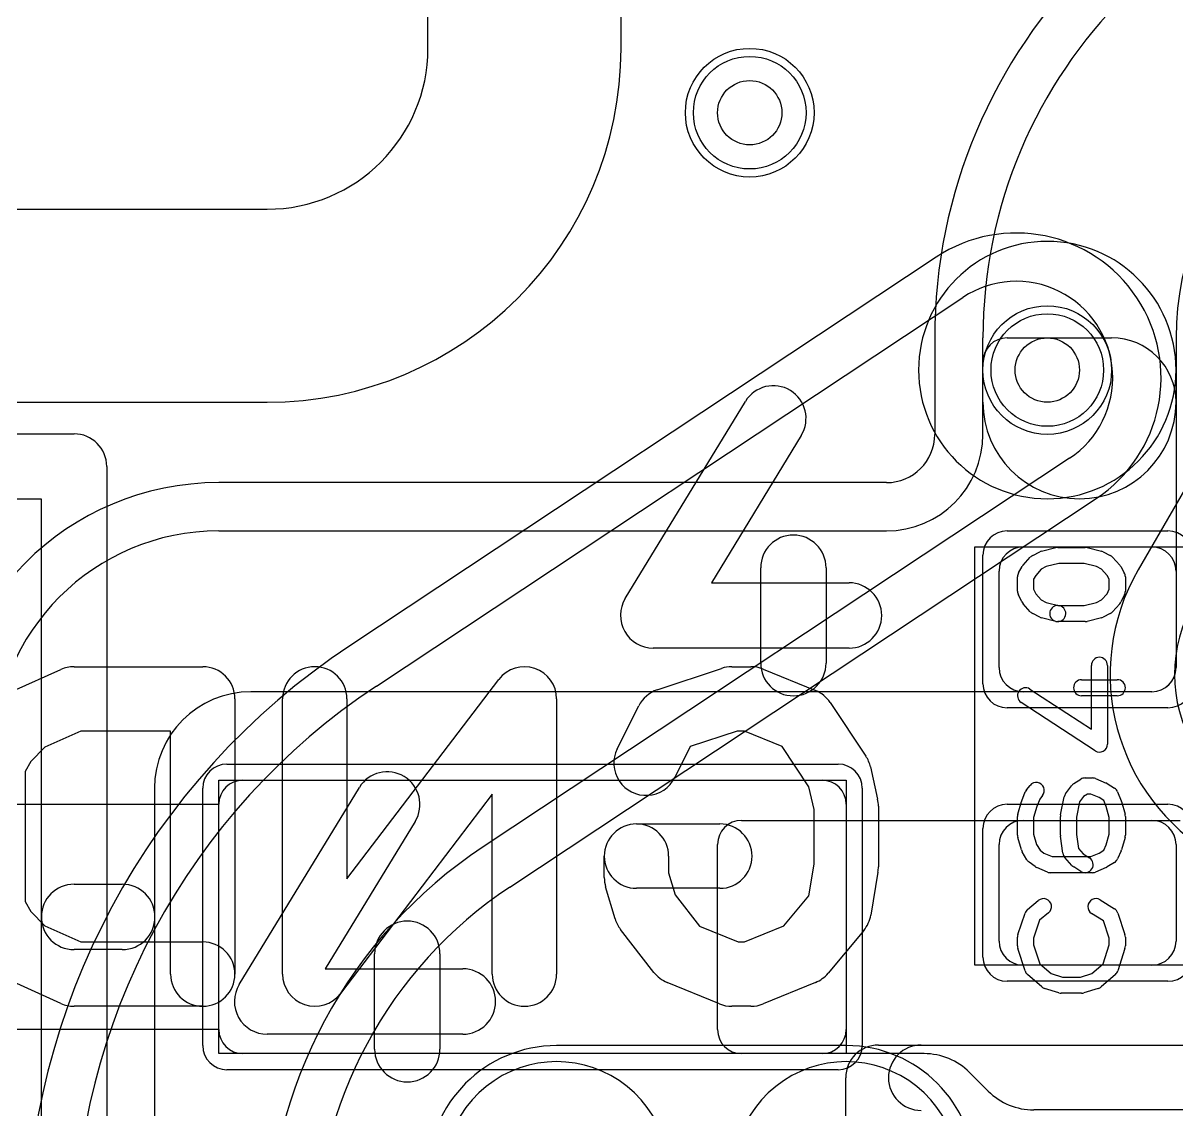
# Model space of a CAD drawing. Extents: x -3.9 to 29.3, y -3.9 to 20.
# Drawn here: x 1.442 to 5.028, y 10.9 to 14.279 of the extents above; entities that cross this region are included whole.
import ezdxf

# ---------------------------------------------------------------- set-up
doc = ezdxf.new("R2010")
doc.units = 0
for name, color, linetype in [('Hole', 1, 'CONTINUOUS'), ('L1', 3, 'CONTINUOUS'), ('L2', 3, 'CONTINUOUS'), ('L3', 3, 'CONTINUOUS'), ('L4', 3, 'CONTINUOUS'), ('MetalMask-A', 176, 'CONTINUOUS'), ('Outline', 7, 'CONTINUOUS'), ('PartsArea-A', 111, 'CONTINUOUS'), ('PartsSilk-A', 221, 'CONTINUOUS'), ('PartsSilk-B', 221, 'CONTINUOUS'), ('Resist-A', 2, 'CONTINUOUS'), ('Resist-B', 2, 'CONTINUOUS'), ('Silk-A', 140, 'CONTINUOUS'), ('Silk-B', 140, 'CONTINUOUS')]:
    doc.layers.add(name, color=color, linetype=linetype)

msp = doc.modelspace()

# ---------------------------------------------------------------- linework, layer by layer
at = {"layer": 'Hole'}
for centre in [(3.7, 14), (4.625, 13.2)]:
    msp.add_circle(centre, 0.1, dxfattribs=at)
at = {"layer": 'L1'}
for p, q in [((3.3, 14.2), (3.3, 14.53824)), ((4.27496, 13.3), (4.27496, 13)), ((4.425, 13.1), (4.425, 13.3)), ((4.49997, 13.3), (4.825, 13.3)), ((5.025, 13.3), (5.025, 13.1)), ((4.425, 13), (4.425, 13.22503)), ((1, 13.1), (2.2, 13.1)), ((5.025, 13.1), (5.025, 12.27497)), ((4.125, 12.85004), (2.05, 12.85004)), ((2.05, 12.7), (4.125, 12.7)), ((4.55, 12.65), (4.95, 12.65)), ((4.475, 12.275), (4.475, 12.575)), ((5.025, 12.575), (5.025, 12.275)), ((4.95003, 12.2), (2.15, 12.2)), ((4.95, 12.2), (4.55, 12.2)), ((2.125, 11.925), (3.925, 11.925)), ((1.85, 11.9), (1.85, 10.125)), ((2.05, 11.15), (2.05, 11.85)), ((4, 11.85), (4, 11.15)), ((3.67497, 11.8), (5.03771, 11.8)), ((4.55, 11.8), (4.95, 11.8)), ((3.6, 11.14997), (3.6, 11.72503)), ((4.475, 11.425), (4.475, 11.725)), ((5.025, 11.725), (5.025, 11.425)), ((4.95, 11.35), (4.55, 11.35)), ((3.925, 11.075), (2.125, 11.075)), ((4.24216, 11.075), (3.67497, 11.075)), ((4.44138, 10.95862), (4.38358, 11.01642)), ((6.32503, 10.90004), (4.5828, 10.90004))]:
    msp.add_line(p, q, dxfattribs=at)
for centre in [(3.7, 14), (4.625, 13.2)]:
    msp.add_circle(centre, 0.2, dxfattribs=at)
for centre, radius, start, end in [((5.925, 13.3), 1.65004, 90, 180), ((5.925, 13.3), 1.5, 90, 180), ((2.2, 14.2), 1.1, -90, 0), ((5.925, 13.3), 0.9, 90, 180), ((4.49997, 13.22503), 0.07497, 90, 180), ((4.825, 13.1), 0.2, 0, 90), ((4.725, 13.1), 0.3, 180, 0), ((4.125, 13), 0.3, -90, 0), ((4.125, 13), 0.14996, -90, 0), ((2.05, 12), 0.85004, 90, 180), ((2.05, 12), 0.7, 90, 180), ((4.55, 12.575), 0.075, 90, 180), ((4.95, 12.575), 0.075, 0, 90), ((4.55, 12.275), 0.075, 180, -90), ((4.95, 12.275), 0.075, -90, 0), ((4.95003, 12.27497), 0.07497, -90, 0), ((2.15, 11.9), 0.3, 90, 180), ((2.125, 11.85), 0.075, 90, 180), ((3.925, 11.85), 0.075, 0, 90), ((3.67497, 11.72503), 0.07497, 90, 180), ((4.55, 11.725), 0.075, 90, 180), ((4.95, 11.725), 0.075, 0, 90), ((4.55, 11.425), 0.075, 180, -90), ((4.95, 11.425), 0.075, -90, 0), ((2.125, 11.15), 0.075, 180, -90), ((3.67497, 11.14997), 0.07497, 180, -90), ((3.925, 11.15), 0.075, -90, 0), ((4.24216, 10.875), 0.2, 45, 90), ((4.5828, 11.10004), 0.2, -135, -90)]:
    msp.add_arc(centre, radius, start, end, dxfattribs=at)
at = {"layer": 'L2'}
for p, q in [((3.3, 14.2), (3.3, 14.53824)), ((1, 13.1), (2.2, 13.1)), ((4, 11.10004), (3.1, 11.10004))]:
    msp.add_line(p, q, dxfattribs=at)
msp.add_circle((3.7, 14), 0.2, dxfattribs=at)
for centre, radius, start, end in [((2.2, 14.2), 1.1, -90, 0), ((4.625, 13.2), 0.40004, 90, -90), ((4.625, 13.2), 0.40004, -90, 90), ((3.1, 10.7), 0.40004, 90, -90), ((4, 10.7), 0.40004, -90, 90)]:
    msp.add_arc(centre, radius, start, end, dxfattribs=at)
at = {"layer": 'L3'}
for p, q in [((3.3, 14.2), (3.3, 14.53824)), ((1, 13.1), (2.2, 13.1)), ((4, 11.10004), (3.1, 11.10004))]:
    msp.add_line(p, q, dxfattribs=at)
msp.add_circle((3.7, 14), 0.2, dxfattribs=at)
for centre, radius, start, end in [((2.2, 14.2), 1.1, -90, 0), ((4.625, 13.2), 0.40004, 90, -90), ((4.625, 13.2), 0.40004, -90, 90), ((3.1, 10.7), 0.40004, 90, -90), ((4, 10.7), 0.40004, -90, 90)]:
    msp.add_arc(centre, radius, start, end, dxfattribs=at)
at = {"layer": 'L4'}
for p, q in [((3.3, 14.2), (3.3, 14.53824)), ((5.74051, 14.02205), (4.90735, 12.57893)), ((4.27977, 13.55099), (2.4569, 12.34277)), ((2.5398, 12.21771), (4.36267, 13.42593)), ((1, 13.1), (2.2, 13.1)), ((4.69415, 12.92581), (2.87128, 11.71759)), ((2.95418, 11.59253), (4.77705, 12.80075))]:
    msp.add_line(p, q, dxfattribs=at)
for centre in [(3.7, 14), (4.625, 13.2)]:
    msp.add_circle(centre, 0.2, dxfattribs=at)
for centre, radius, start, end in [((2.2, 14.2), 1.1, -90, 0), ((4.52841, 13.17587), 0.45004, -56.46247, 123.53753), ((4.52841, 13.17587), 0.3, -56.46355, 123.53689), ((5.4703, 12.25392), 0.65003, 150.00071, -29.99929), ((5.4703, 12.25393), 0.45, 149.99991, -29.99988), ((3.7, 10.4673), 2.25004, 123.53723, -179.99974), ((3.7, 10.4673), 2.1, 123.53706, -179.99973), ((3.7, 10.4673), 1.5, 123.53716, -179.99962), ((3.7, 10.4673), 1.34996, 123.53704, -179.99958), ((3.1, 10.70002), 0.35005, -26.31324, -153.66699), ((4, 10.70002), 0.35005, -26.31324, -153.66699)]:
    msp.add_arc(centre, radius, start, end, dxfattribs=at)
at = {"layer": 'MetalMask-A'}
for p, q in [((4.55, 12.65), (4.95, 12.65)), ((4.475, 12.275), (4.475, 12.575)), ((5.025, 12.575), (5.025, 12.275)), ((4.95, 12.2), (4.55, 12.2)), ((2.125, 11.925), (3.925, 11.925)), ((2.05, 11.15), (2.05, 11.85)), ((4, 11.85), (4, 11.15)), ((4.55, 11.8), (4.95, 11.8)), ((4.475, 11.425), (4.475, 11.725)), ((5.025, 11.725), (5.025, 11.425)), ((4.95, 11.35), (4.55, 11.35)), ((3.925, 11.075), (2.125, 11.075))]:
    msp.add_line(p, q, dxfattribs=at)
for centre, start, end in [((4.55, 12.575), 90, 180), ((4.95, 12.575), 0, 90), ((4.55, 12.275), 180, -90), ((4.95, 12.275), -90, 0), ((2.125, 11.85), 90, 180), ((3.925, 11.85), 0, 90), ((4.55, 11.725), 90, 180), ((4.95, 11.725), 0, 90), ((4.55, 11.425), 180, -90), ((4.95, 11.425), -90, 0), ((2.125, 11.15), 180, -90), ((3.925, 11.15), -90, 0)]:
    msp.add_arc(centre, 0.075, start, end, dxfattribs=at)
at = {"layer": 'Outline'}
for p, q in [((2.7, 14.2), (2.7, 15)), ((1, 13.7), (2.2, 13.7))]:
    msp.add_line(p, q, dxfattribs=at)
msp.add_arc((2.2, 14.2), 0.5, -90, 0, dxfattribs=at)
at = {"layer": 'PartsArea-A'}
for p, q in [((4.4, 11.35), (4.4, 12.65)), ((4.4, 12.65), (5.1, 12.65)), ((2.05, 11.85), (2.05, 11.925)), ((2.05, 11.925), (4, 11.925)), ((4, 11.925), (4, 11.075)), ((1.3, 11.85), (2.05, 11.85)), ((5.1, 11.35), (4.4, 11.35)), ((2.05, 11.15), (1.3, 11.15)), ((2.05, 11.075), (2.05, 11.15)), ((4, 11.075), (2.05, 11.075))]:
    msp.add_line(p, q, dxfattribs=at)
at = {"layer": 'PartsSilk-A'}
for p, q in [((-1.2, 13.0016), (1.6, 13.0016)), ((1.7016, 12.9), (1.7016, 4.1)), ((1.4984, 12.7984), (-1.0984, 12.7984)), ((1.4984, 4.1), (1.4984, 12.7984)), ((4.57956, 12.62375), (4.60178, 12.63486)), ((4.6069, 12.63675), (4.65135, 12.64786)), ((4.65741, 12.64861), (4.74259, 12.64861)), ((4.74865, 12.64786), (4.7931, 12.63675)), ((4.79822, 12.63486), (4.82044, 12.62375)), ((4.5357, 12.56934), (4.54681, 12.58879)), ((4.54983, 12.593), (4.57205, 12.618)), ((4.62169, 12.58891), (4.60623, 12.58118)), ((4.66049, 12.59861), (4.62169, 12.58891)), ((4.73951, 12.59861), (4.66049, 12.59861)), ((4.77831, 12.58891), (4.73951, 12.59861)), ((4.79377, 12.58118), (4.77831, 12.58891)), ((4.82795, 12.618), (4.85017, 12.593)), ((4.85319, 12.58879), (4.8643, 12.56934)), ((4.53241, 12.5125), (4.53241, 12.55694)), ((4.58894, 12.56173), (4.58241, 12.5503)), ((4.60623, 12.58118), (4.58894, 12.56173)), ((4.81106, 12.56173), (4.79377, 12.58118)), ((4.81759, 12.5503), (4.81106, 12.56173)), ((4.86759, 12.55694), (4.86759, 12.5125)), ((4.58241, 12.5503), (4.58241, 12.5184)), ((4.58241, 12.5184), (4.5894, 12.50442)), ((4.8106, 12.50442), (4.81759, 12.5184)), ((4.81759, 12.5184), (4.81759, 12.5503)), ((4.54616, 12.4791), (4.53505, 12.50132)), ((4.5894, 12.50442), (4.60623, 12.48549)), ((4.60623, 12.48549), (4.62169, 12.47776)), ((4.77831, 12.47776), (4.79377, 12.48549)), ((4.79377, 12.48549), (4.8106, 12.50442)), ((4.86495, 12.50132), (4.85384, 12.4791)), ((4.57205, 12.44867), (4.54983, 12.47367)), ((4.62169, 12.47776), (4.66347, 12.46731)), ((4.65741, 12.46806), (4.73951, 12.46806)), ((4.73951, 12.46806), (4.77831, 12.47776)), ((4.85017, 12.47367), (4.82795, 12.44867)), ((4.60178, 12.43181), (4.57956, 12.44292)), ((4.65135, 12.41881), (4.6069, 12.42992)), ((4.74259, 12.41806), (4.65741, 12.41806)), ((4.7931, 12.42992), (4.74865, 12.41881)), ((4.82044, 12.44292), (4.79822, 12.43181)), ((4.76204, 12.08369), (4.76204, 12.28194)), ((4.81204, 12.28194), (4.81204, 12.0375)), ((4.73148, 12.2375), (4.84259, 12.2375)), ((4.57108, 12.20843), (4.76204, 12.08369)), ((4.77337, 12.01657), (4.54374, 12.16657)), ((4.84259, 12.1875), (4.73148, 12.1875)), ((4.56011, 11.89479), (4.57122, 11.90868)), ((4.68176, 11.88294), (4.70028, 11.90794)), ((4.70713, 11.91426), (4.72935, 11.92814)), ((4.74259, 11.93194), (4.76481, 11.93194)), ((4.77442, 11.93002), (4.80776, 11.91614)), ((4.8114, 11.91426), (4.83362, 11.90037)), ((2.11325, 11.29), (2.48675, 11.90254)), ((4.54531, 11.86067), (4.55642, 11.88845)), ((4.61026, 11.87744), (4.60147, 11.86645)), ((4.66623, 11.8174), (4.67734, 11.87296)), ((4.73764, 11.87437), (4.72527, 11.85767)), ((4.74976, 11.88194), (4.73764, 11.87437)), ((4.75981, 11.88194), (4.74976, 11.88194)), ((4.78664, 11.87077), (4.75981, 11.88194)), ((4.80019, 11.8623), (4.78664, 11.87077)), ((4.84358, 11.88845), (4.85469, 11.86067)), ((4.53337, 11.81937), (4.54448, 11.85826)), ((4.59221, 11.84329), (4.58241, 11.809)), ((4.60147, 11.86645), (4.59221, 11.84329)), ((4.72527, 11.85767), (4.71574, 11.81002)), ((4.80779, 11.84329), (4.80019, 11.8623)), ((4.81759, 11.809), (4.80779, 11.84329)), ((4.85552, 11.85826), (4.86663, 11.81937)), ((4.53241, 11.75417), (4.53241, 11.8125)), ((4.58241, 11.809), (4.58241, 11.75767)), ((4.66574, 11.75417), (4.66574, 11.8125)), ((4.71574, 11.81002), (4.71574, 11.75592)), ((4.81759, 11.75767), (4.81759, 11.809)), ((4.86759, 11.8125), (4.86759, 11.75417)), ((2.66025, 11.79676), (2.38095, 11.33871)), ((4.54448, 11.70841), (4.53337, 11.7473)), ((4.58241, 11.75767), (4.59167, 11.72525)), ((4.67339, 11.69791), (4.66598, 11.75069)), ((4.71574, 11.75592), (4.72186, 11.71235)), ((4.80792, 11.72383), (4.81759, 11.75767)), ((4.86663, 11.7473), (4.85552, 11.70841)), ((4.56182, 11.67754), (4.54701, 11.70254)), ((4.59167, 11.72525), (4.60231, 11.7073)), ((4.60231, 11.7073), (4.61435, 11.69827)), ((4.61435, 11.69827), (4.64019, 11.6875)), ((4.72186, 11.71235), (4.73667, 11.69568)), ((4.73667, 11.69568), (4.75584, 11.6837)), ((4.75981, 11.6875), (4.78664, 11.69868)), ((4.78664, 11.69868), (4.80063, 11.70742)), ((4.80063, 11.70742), (4.80792, 11.72383)), ((4.85433, 11.70513), (4.84322, 11.68013)), ((4.58685, 11.65639), (4.56833, 11.67028)), ((4.64019, 11.6875), (4.75981, 11.6875)), ((4.70168, 11.65978), (4.67946, 11.68478)), ((4.83362, 11.66908), (4.8114, 11.65519)), ((4.62558, 11.63942), (4.59224, 11.65331)), ((4.76481, 11.6375), (4.63519, 11.6375)), ((4.72934, 11.6413), (4.70712, 11.65519)), ((4.80776, 11.65331), (4.77442, 11.63942)), ((1.6, 11.6016), (1.75, 11.6016)), ((4.56363, 11.52338), (4.59696, 11.55115)), ((4.78918, 11.55314), (4.83362, 11.52537)), ((4.53369, 11.4454), (4.55591, 11.51207)), ((4.62896, 11.51273), (4.6011, 11.48952)), ((4.84409, 11.51207), (4.86631, 11.4454)), ((4.6011, 11.48952), (4.58241, 11.43344)), ((4.7995, 11.48773), (4.76268, 11.51074)), ((4.81759, 11.43344), (4.7995, 11.48773)), ((4.53241, 11.40972), (4.53241, 11.4375)), ((4.58241, 11.43344), (4.58241, 11.41362)), ((4.58241, 11.41362), (4.60132, 11.35452)), ((4.79868, 11.35452), (4.81759, 11.41362)), ((4.81759, 11.41362), (4.81759, 11.43344)), ((4.86759, 11.4375), (4.86759, 11.40972)), ((1.75, 11.3984), (1.6, 11.3984)), ((2.53415, 11.08892), (2.53415, 11.38531)), ((2.73735, 11.38531), (2.73735, 11.08892)), ((4.55582, 11.33266), (4.5336, 11.4021)), ((4.8664, 11.4021), (4.84418, 11.33266)), ((2.38095, 11.33871), (2.80867, 11.33871)), ((4.60132, 11.35452), (4.63656, 11.32368)), ((4.76344, 11.32368), (4.79868, 11.35452)), ((4.60761, 11.28258), (4.56317, 11.32147)), ((4.63656, 11.32368), (4.67234, 11.3125)), ((4.67234, 11.3125), (4.72766, 11.3125)), ((4.72766, 11.3125), (4.76344, 11.32368)), ((4.83683, 11.32147), (4.79239, 11.28258)), ((4.66106, 11.26364), (4.61661, 11.27753)), ((4.73148, 11.2625), (4.66852, 11.2625)), ((4.78339, 11.27753), (4.73894, 11.26364)), ((2.80867, 11.13551), (2.2, 11.13551)), ((4.1, 11.1016), (6.2, 11.1016)), ((3.9984, 9.2), (3.9984, 11))]:
    msp.add_line(p, q, dxfattribs=at)
for centre, radius, start, end in [((1.6, 12.9), 0.1016, 0, 90), ((4.59074, 12.60139), 0.025, 116.56505, 138.37217), ((4.61296, 12.6125), 0.025, 104.03068, 116.56505), ((4.65741, 12.62361), 0.025, 90, 104.03068), ((4.74259, 12.62361), 0.025, 75.96932, 90), ((4.78704, 12.6125), 0.025, 63.43495, 75.96932), ((4.80926, 12.60139), 0.025, 41.62783, 63.43495), ((4.56852, 12.57639), 0.025, 138.37217, 150.26649), ((4.83148, 12.57639), 0.025, 29.73351, 41.62783), ((4.55741, 12.55694), 0.025, 150.26649, 180), ((4.84259, 12.55694), 0.025, 0, 29.73351), ((4.55741, 12.5125), 0.025, 180, -153.43495), ((4.84259, 12.5125), 0.025, -26.56505, 0), ((4.56852, 12.49028), 0.025, -153.43495, -138.37217), ((4.59074, 12.46528), 0.025, -138.37217, -116.56505), ((4.65741, 12.44306), 0.025, 90, -90), ((4.65741, 12.44306), 0.025, -104.03068, 75.96679), ((4.80926, 12.46528), 0.025, -63.43495, -41.62783), ((4.83148, 12.49028), 0.025, -41.62783, -26.56505), ((4.61296, 12.45417), 0.025, -116.56505, -104.03068), ((4.74259, 12.44306), 0.025, -90, -75.96932), ((4.78704, 12.45417), 0.025, -75.96932, -63.43495), ((4.78704, 12.28194), 0.025, 0, 180), ((4.73148, 12.2125), 0.025, 90, -90), ((4.84259, 12.2125), 0.025, -90, 90), ((4.55741, 12.1875), 0.025, 56.85026, -123.15356), ((4.78704, 12.0375), 0.025, -123.14974, 0), ((2.5735, 11.84965), 0.1016, -31.36995, 148.62699), ((4.59074, 11.89306), 0.025, -38.66697, 141.34522), ((4.72037, 11.89306), 0.025, 121.98594, 143.47387), ((4.74259, 11.90694), 0.025, 90, 121.98594), ((4.76481, 11.90694), 0.025, 67.39424, 90), ((4.79815, 11.89306), 0.025, 57.99462, 67.39424), ((4.57963, 11.87917), 0.025, 141.33303, 158.2071), ((4.70185, 11.86806), 0.025, 143.47387, 168.69456), ((4.82037, 11.87917), 0.025, 21.7929, 57.99462), ((4.56852, 11.85139), 0.025, 158.2071, 164.05146), ((4.83148, 11.85139), 0.025, 15.94854, 21.7929), ((4.55741, 11.8125), 0.025, 164.05146, 180), ((4.69074, 11.8125), 0.025, 168.69456, 180), ((4.84259, 11.8125), 0.025, 0, 15.94854), ((4.55741, 11.75417), 0.025, 180, -164.05146), ((4.69074, 11.75417), 0.025, 180, -171.99953), ((4.84259, 11.75417), 0.025, -15.94854, 0), ((4.56852, 11.71528), 0.025, -164.05146, -149.36248), ((4.69815, 11.70139), 0.025, -171.99953, -138.37217), ((4.83148, 11.71528), 0.025, -23.95086, -15.94854), ((4.58333, 11.69028), 0.025, -149.36248, -126.8699), ((4.60185, 11.67639), 0.025, -126.8699, -112.60576), ((4.72037, 11.67639), 0.025, -138.37217, -122.00538), ((4.74259, 11.6625), 0.025, -122.00538, 57.98998), ((4.82037, 11.69028), 0.025, -57.99462, -23.95086), ((4.63519, 11.6625), 0.025, -112.60576, -90), ((4.76481, 11.6625), 0.025, -90, -67.39424), ((4.79815, 11.67639), 0.025, -67.39424, -57.99462), ((1.6, 11.5), 0.1016, 90, -90), ((1.75, 11.5), 0.1016, -90, 90), ((4.61296, 11.53194), 0.025, -50.2091, 129.8005), ((4.77593, 11.53194), 0.025, 57.99462, -122.00075), ((4.57963, 11.50417), 0.025, 129.7909, 161.57954), ((4.82037, 11.50417), 0.025, 18.42046, 57.99462), ((2.63575, 11.38531), 0.1016, 0, 180), ((4.55741, 11.4375), 0.025, 161.57954, 180), ((4.84259, 11.4375), 0.025, 0, 18.42046), ((4.55741, 11.40972), 0.025, 180, -162.25358), ((4.84259, 11.40972), 0.025, -17.74642, 0), ((2.80867, 11.23711), 0.1016, -90, 90), ((4.57963, 11.34028), 0.025, -162.25358, -131.18808), ((4.82037, 11.34028), 0.025, -48.81192, -17.74642), ((2.2, 11.23711), 0.1016, 148.63005, -90), ((4.62407, 11.30139), 0.025, -131.18808, -107.36223), ((4.66852, 11.2875), 0.025, -107.36223, -90), ((4.73148, 11.2875), 0.025, -90, -72.63777), ((4.77593, 11.30139), 0.025, -72.63777, -48.81192), ((2.63575, 11.08892), 0.1016, 180, 0), ((4.1, 11), 0.1016, 90, 180)]:
    msp.add_arc(centre, radius, start, end, dxfattribs=at)
at = {"layer": 'PartsSilk-B'}
for p, q in [((1.41081, 12.2023), (1.55896, 12.26897)), ((1.6, 12.27778), (2, 12.27778)), ((3.41282, 12.20598), (3.61282, 12.27265)), ((3.64444, 12.27778), (3.7037, 12.27778)), ((3.74156, 12.27033), (3.90453, 12.20366)), ((2.44815, 11.61848), (2.92046, 12.23838)), ((2.1, 12.17778), (2.1, 11.32222)), ((2.24815, 11.32222), (2.24815, 12.17778)), ((2.44815, 12.17778), (2.44815, 11.61848)), ((3.1, 12.17778), (3.1, 11.32222)), ((3.94988, 12.16658), (4.06099, 11.99991)), ((3.28834, 12.0225), (3.355, 12.15583)), ((1.62146, 12.07778), (1.5096, 12.02744)), ((1.9, 12.07778), (1.62146, 12.07778)), ((1.9, 11.32222), (1.9, 12.07778)), ((3.66067, 12.07778), (3.51536, 12.02934)), ((3.68404, 12.07778), (3.66067, 12.07778)), ((3.80046, 12.03015), (3.68404, 12.07778)), ((1.5096, 12.02744), (1.4658, 11.98363)), ((3.51536, 12.02934), (3.46722, 11.93306)), ((3.88421, 11.90451), (3.80046, 12.03015)), ((1.4658, 11.98363), (1.44815, 11.95186)), ((1.44815, 11.95186), (1.44815, 11.54814)), ((4.0754, 11.96613), (4.09762, 11.86613)), ((2.9, 11.88152), (2.42769, 11.26162)), ((2.9, 11.32222), (2.9, 11.88152)), ((3.9, 11.83346), (3.88421, 11.90451)), ((4.1, 11.84444), (4.1, 11.65556)), ((3.9, 11.66384), (3.9, 11.83346)), ((3.34815, 11.78889), (3.60741, 11.78889)), ((3.24815, 11.62222), (3.24815, 11.68889)), ((3.44815, 11.68889), (3.44815, 11.63672)), ((3.8836, 11.56541), (3.9, 11.66384)), ((3.44815, 11.63672), (3.4683, 11.56872)), ((4.09864, 11.63912), (4.07642, 11.50578)), ((3.2819, 11.49381), (3.25227, 11.59381)), ((3.60741, 11.58889), (3.34815, 11.58889)), ((1.44815, 11.54814), (1.4658, 11.51637)), ((3.4683, 11.56872), (3.54404, 11.47134)), ((3.80578, 11.47202), (3.8836, 11.56541)), ((1.4658, 11.51637), (1.5096, 11.47256)), ((1.5096, 11.47256), (1.62146, 11.42222)), ((3.40254, 11.3275), (3.29884, 11.46083)), ((3.54404, 11.47134), (3.6641, 11.42222)), ((3.68404, 11.42222), (3.80578, 11.47202)), ((4.0546, 11.4582), (3.94349, 11.32487)), ((1.62146, 11.42222), (2, 11.42222)), ((3.6641, 11.42222), (3.68404, 11.42222)), ((1.55896, 11.23103), (1.41081, 11.2977)), ((3.60657, 11.22967), (3.44361, 11.29634)), ((3.90453, 11.29634), (3.74156, 11.22967)), ((2, 11.22222), (1.6, 11.22222)), ((3.7037, 11.22222), (3.64444, 11.22222))]:
    msp.add_line(p, q, dxfattribs=at)
for centre, start, end in [((1.6, 12.17778), 90, 114.2301), ((2, 12.17778), 0, 90), ((2.34815, 12.17778), 0, 180), ((3, 12.17778), 0, 142.69692), ((3.64444, 12.17778), 90, 108.43581), ((3.7037, 12.17778), 67.7517, 90), ((3.44444, 12.11111), 108.43314, 153.43667), ((3.86667, 12.11111), 33.68848, 67.75084), ((3.37778, 11.97778), 153.43495, -26.56333), ((3.97778, 11.94444), 12.52694, 33.68927), ((4, 11.84444), 0, 12.52759), ((3.34815, 11.68889), 0, 180), ((3.34815, 11.68889), 90, -90), ((3.60741, 11.68889), -90, 90), ((4, 11.65556), -9.46232, 0), ((3.34815, 11.62222), 180, -163.49544), ((3.37778, 11.52222), -163.49503, -142.12531), ((3.97778, 11.52222), -39.80704, -9.46093), ((2, 11.32222), -90, 90), ((2, 11.32222), 180, 0), ((2.34815, 11.32222), 180, -37.30373), ((3, 11.32222), 180, 0), ((3.48148, 11.38889), -142.12853, -112.25039), ((3.86667, 11.38889), -67.7517, -39.80599), ((1.6, 11.32222), -114.2301, -90), ((3.64444, 11.32222), -112.2536, -90), ((3.7037, 11.32222), -90, -67.75084)]:
    msp.add_arc(centre, 0.1, start, end, dxfattribs=at)
at = {"layer": 'Resist-A'}
for p, q in [((4.5, 12.7), (5, 12.7)), ((4.425, 12.225), (4.425, 12.625)), ((5, 12.15), (4.5, 12.15)), ((2.075, 11.975), (3.975, 11.975)), ((2, 11.1), (2, 11.9)), ((4.05, 11.9), (4.05, 11.1)), ((4.5, 11.85), (5, 11.85)), ((4.425, 11.375), (4.425, 11.775)), ((5, 11.3), (4.5, 11.3)), ((3.975, 11.025), (2.075, 11.025))]:
    msp.add_line(p, q, dxfattribs=at)
for centre in [(3.7, 14), (4.625, 13.2)]:
    msp.add_circle(centre, 0.175, dxfattribs=at)
for centre, start, end in [((4.5, 12.625), 90, 180), ((5, 12.625), 0, 90), ((4.5, 12.225), 180, -90), ((5, 12.225), -90, 0), ((2.075, 11.9), 90, 180), ((3.975, 11.9), 0, 90), ((4.5, 11.775), 90, 180), ((5, 11.775), 0, 90), ((4.5, 11.375), 180, -90), ((5, 11.375), -90, 0), ((2.075, 11.1), 180, -90), ((3.975, 11.1), -90, 0)]:
    msp.add_arc(centre, 0.075, start, end, dxfattribs=at)
at = {"layer": 'Resist-B'}
for centre in [(3.7, 14), (4.625, 13.2)]:
    msp.add_circle(centre, 0.175, dxfattribs=at)
at = {"layer": 'Silk-A'}
for p, q in [((3.31325, 12.49), (3.68675, 13.10254)), ((1.3191, 13.0016), (1.6, 13.0016)), ((3.86025, 12.99676), (3.58095, 12.53871)), ((1.7016, 12.9), (1.7016, 4.1)), ((1.4984, 12.7984), (1.3191, 12.7984)), ((1.4984, 4.1), (1.4984, 12.7984)), ((3.73415, 12.28892), (3.73415, 12.58531)), ((3.93735, 12.58531), (3.93735, 12.28892)), ((3.58095, 12.53871), (4.00867, 12.53871)), ((4.00867, 12.33551), (3.4, 12.33551)), ((1.6, 11.6016), (1.75, 11.6016)), ((1.75, 11.3984), (1.6, 11.3984)), ((4.23289, 11.1016), (5.1809, 11.1016))]:
    msp.add_line(p, q, dxfattribs=at)
for centre, start, end in [((3.7735, 13.04965), -31.36995, 148.62699), ((1.6, 12.9), 0, 90), ((3.83575, 12.58531), 0, 180), ((4.00867, 12.43711), -90, 90), ((3.4, 12.43711), 148.63005, -90), ((3.83575, 12.28892), 180, 0), ((1.6, 11.5), 90, -90), ((1.75, 11.5), -90, 90), ((4.23289, 11), 90, -90)]:
    msp.add_arc(centre, 0.1016, start, end, dxfattribs=at)
at = {"layer": 'Silk-B'}
for p, q in [((1.41081, 12.2023), (1.55896, 12.26897)), ((1.6, 12.27778), (2, 12.27778)), ((3.41282, 12.20598), (3.61282, 12.27265)), ((3.64444, 12.27778), (3.7037, 12.27778)), ((3.74156, 12.27033), (3.90453, 12.20366)), ((2.44815, 11.61848), (2.92046, 12.23838)), ((2.1, 12.17778), (2.1, 11.32222)), ((2.24815, 11.32222), (2.24815, 12.17778)), ((2.44815, 12.17778), (2.44815, 11.61848)), ((3.1, 12.17778), (3.1, 11.32222)), ((3.94988, 12.16658), (4.06099, 11.99991)), ((3.28834, 12.0225), (3.355, 12.15583)), ((1.62146, 12.07778), (1.5096, 12.02744)), ((1.9, 12.07778), (1.62146, 12.07778)), ((1.9, 11.32222), (1.9, 12.07778)), ((3.66067, 12.07778), (3.51536, 12.02934)), ((3.68404, 12.07778), (3.66067, 12.07778)), ((3.80046, 12.03015), (3.68404, 12.07778)), ((1.5096, 12.02744), (1.4658, 11.98363)), ((3.51536, 12.02934), (3.46722, 11.93306)), ((3.88421, 11.90451), (3.80046, 12.03015)), ((1.4658, 11.98363), (1.44815, 11.95186)), ((1.44815, 11.95186), (1.44815, 11.54814)), ((4.0754, 11.96613), (4.09762, 11.86613)), ((2.9, 11.88152), (2.42769, 11.26162)), ((2.9, 11.32222), (2.9, 11.88152)), ((3.9, 11.83346), (3.88421, 11.90451)), ((4.1, 11.84444), (4.1, 11.65556)), ((3.9, 11.66384), (3.9, 11.83346)), ((3.34815, 11.78889), (3.60741, 11.78889)), ((3.24815, 11.62222), (3.24815, 11.68889)), ((3.44815, 11.68889), (3.44815, 11.63672)), ((3.8836, 11.56541), (3.9, 11.66384)), ((3.44815, 11.63672), (3.4683, 11.56872)), ((4.09864, 11.63912), (4.07642, 11.50578)), ((3.2819, 11.49381), (3.25227, 11.59381)), ((3.60741, 11.58889), (3.34815, 11.58889)), ((1.44815, 11.54814), (1.4658, 11.51637)), ((3.4683, 11.56872), (3.54404, 11.47134)), ((3.80578, 11.47202), (3.8836, 11.56541)), ((1.4658, 11.51637), (1.5096, 11.47256)), ((1.5096, 11.47256), (1.62146, 11.42222)), ((3.40254, 11.3275), (3.29884, 11.46083)), ((3.54404, 11.47134), (3.6641, 11.42222)), ((3.68404, 11.42222), (3.80578, 11.47202)), ((4.0546, 11.4582), (3.94349, 11.32487)), ((1.62146, 11.42222), (2, 11.42222)), ((3.6641, 11.42222), (3.68404, 11.42222)), ((1.55896, 11.23103), (1.41081, 11.2977)), ((3.60657, 11.22967), (3.44361, 11.29634)), ((3.90453, 11.29634), (3.74156, 11.22967)), ((2, 11.22222), (1.6, 11.22222)), ((3.7037, 11.22222), (3.64444, 11.22222))]:
    msp.add_line(p, q, dxfattribs=at)
for centre, start, end in [((1.6, 12.17778), 90, 114.2301), ((2, 12.17778), 0, 90), ((2.34815, 12.17778), 0, 180), ((3, 12.17778), 0, 142.69692), ((3.64444, 12.17778), 90, 108.43581), ((3.7037, 12.17778), 67.7517, 90), ((3.44444, 12.11111), 108.43314, 153.43667), ((3.86667, 12.11111), 33.68848, 67.75084), ((3.37778, 11.97778), 153.43495, -26.56333), ((3.97778, 11.94444), 12.52694, 33.68927), ((4, 11.84444), 0, 12.52759), ((3.34815, 11.68889), 0, 180), ((3.34815, 11.68889), 90, -90), ((3.60741, 11.68889), -90, 90), ((4, 11.65556), -9.46232, 0), ((3.34815, 11.62222), 180, -163.49544), ((3.37778, 11.52222), -163.49503, -142.12531), ((3.97778, 11.52222), -39.80704, -9.46093), ((2, 11.32222), -90, 90), ((2, 11.32222), 180, 0), ((2.34815, 11.32222), 180, -37.30373), ((3, 11.32222), 180, 0), ((3.48148, 11.38889), -142.12853, -112.25039), ((3.86667, 11.38889), -67.7517, -39.80599), ((1.6, 11.32222), -114.2301, -90), ((3.64444, 11.32222), -112.2536, -90), ((3.7037, 11.32222), -90, -67.75084)]:
    msp.add_arc(centre, 0.1, start, end, dxfattribs=at)

doc.saveas('drawing.dxf')
